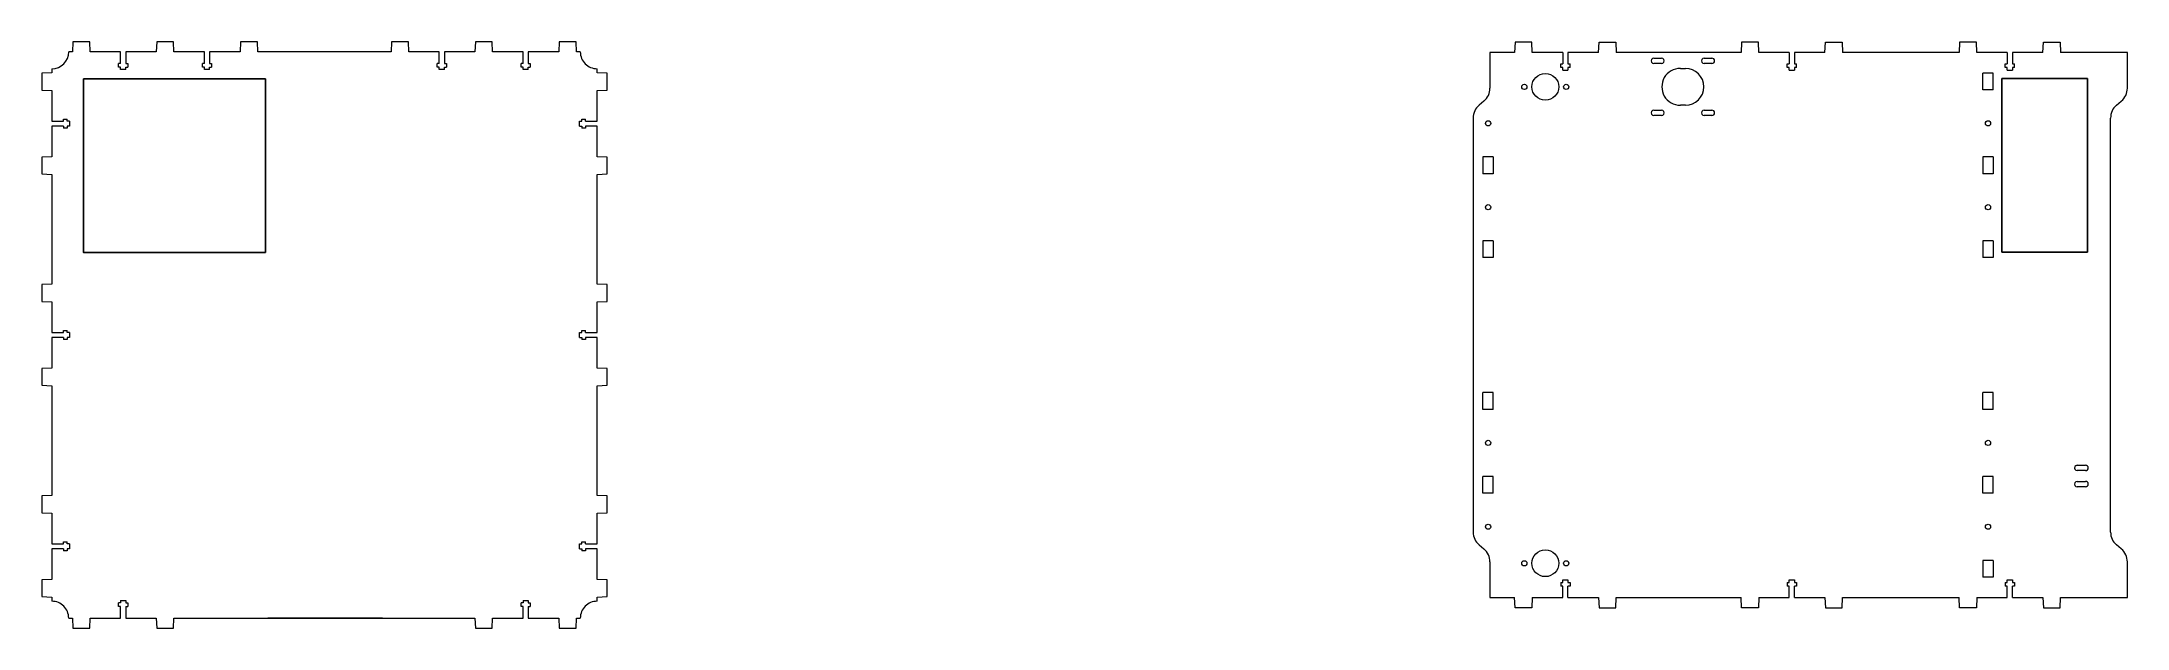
# Model space of a CAD drawing. Header units: millimetres. Extents: x -247 to 996, y -104 to 246.
import ezdxf

# ---------------------------------------------------------------- set-up
doc = ezdxf.new("R2010")
doc.units = ezdxf.units.MM
doc.header["$MEASUREMENT"] = 0
doc.layers.add('Side', color=4, linetype='Continuous')

msp = doc.modelspace()

# ---------------------------------------------------------------- linework, layer by layer
msp.add_line((-112.6, -98), (-44.2, -98))
msp.add_lwpolyline([(-222.5, 223.4), (-222.5, 120), (-114, 120), (-114, 223.4)], close=True)
at = {"lineweight": 15}
for points in [[(-241.3, 229.5), (-235.8, 229.5), (-231.3, 234), (-231.3, 239.5)], [(-229.1, 239.5), (-229.1, 239.5), (-231.3, 239.5), (-231.3, 239.5)], [(-228.8, 245.6), (-228.8, 245.6), (-229.1, 239.5), (-229.1, 239.5)], [(-218.8, 245.6), (-218.8, 245.6), (-228.8, 245.6), (-228.8, 245.6)], [(-218.6, 239.5), (-218.6, 239.5), (-218.8, 245.6), (-218.8, 245.6)], [(-200.4, 239.5), (-200.4, 239.5), (-218.6, 239.5), (-218.6, 239.5)], [(-200.4, 232.7), (-200.4, 232.7), (-200.4, 239.5), (-200.4, 239.5)], [(-179.1, 239.5), (-179.1, 239.5), (-197.3, 239.5), (-197.3, 239.5)], [(-197.3, 239.5), (-197.3, 239.5), (-197.3, 232.7), (-197.3, 232.7)], [(-178.8, 245.6), (-178.8, 245.6), (-179.1, 239.5), (-179.1, 239.5)], [(-168.8, 245.6), (-168.8, 245.6), (-178.8, 245.6), (-178.8, 245.6)], [(-168.6, 239.5), (-168.6, 239.5), (-168.8, 245.6), (-168.8, 245.6)], [(-150.4, 239.5), (-150.4, 239.5), (-168.6, 239.5), (-168.6, 239.5)], [(-150.4, 232.7), (-150.4, 232.7), (-150.4, 239.5), (-150.4, 239.5)], [(-129.1, 239.5), (-129.1, 239.5), (-147.3, 239.5), (-147.3, 239.5)], [(-147.3, 239.5), (-147.3, 239.5), (-147.3, 232.7), (-147.3, 232.7)], [(-128.8, 245.6), (-128.8, 245.6), (-129.1, 239.5), (-129.1, 239.5)], [(-118.8, 245.6), (-118.8, 245.6), (-128.8, 245.6), (-128.8, 245.6)], [(-118.6, 239.5), (-118.6, 239.5), (-118.8, 245.6), (-118.8, 245.6)], [(-39.1, 239.5), (-39.1, 239.5), (-118.6, 239.5), (-118.6, 239.5)], [(-38.8, 245.6), (-38.8, 245.6), (-39.1, 239.5), (-39.1, 239.5)], [(-28.8, 245.6), (-28.8, 245.6), (-38.8, 245.6), (-38.8, 245.6)], [(-28.6, 239.5), (-28.6, 239.5), (-28.8, 245.6), (-28.8, 245.6)], [(-10.4, 239.5), (-10.4, 239.5), (-28.6, 239.5), (-28.6, 239.5)], [(-10.4, 232.7), (-10.4, 232.7), (-10.4, 239.5), (-10.4, 239.5)], [(10.9, 239.5), (10.9, 239.5), (-7.3, 239.5), (-7.3, 239.5)], [(-7.3, 239.5), (-7.3, 239.5), (-7.3, 232.7), (-7.3, 232.7)], [(11.2, 245.6), (11.2, 245.6), (10.9, 239.5), (10.9, 239.5)], [(21.2, 245.6), (21.2, 245.6), (11.2, 245.6), (11.2, 245.6)], [(21.4, 239.5), (21.4, 239.5), (21.2, 245.6), (21.2, 245.6)], [(39.6, 239.5), (39.6, 239.5), (21.4, 239.5), (21.4, 239.5)], [(39.6, 232.7), (39.6, 232.7), (39.6, 239.5), (39.6, 239.5)], [(60.9, 239.5), (60.9, 239.5), (42.7, 239.5), (42.7, 239.5)], [(42.7, 239.5), (42.7, 239.5), (42.7, 232.7), (42.7, 232.7)], [(61.2, 245.6), (61.2, 245.6), (60.9, 239.5), (60.9, 239.5)], [(71.2, 245.6), (71.2, 245.6), (61.2, 245.6), (61.2, 245.6)], [(71.4, 239.5), (71.4, 239.5), (71.2, 245.6), (71.2, 245.6)], [(73.7, 239.5), (73.7, 239.5), (71.4, 239.5), (71.4, 239.5)], [(-241.3, 227), (-241.3, 227), (-247.4, 226.8), (-247.4, 226.8)], [(-247.4, 226.8), (-247.4, 226.8), (-247.4, 216.8), (-247.4, 216.8)], [(-241.3, 229.5), (-241.3, 229.5), (-241.3, 227), (-241.3, 227)], [(-201.6, 230.5), (-201.6, 230.5), (-201.6, 232.7), (-201.6, 232.7)], [(-200.4, 232.7), (-200.4, 232.7), (-201.6, 232.7), (-201.6, 232.7)], [(-200.4, 230.5), (-200.4, 230.5), (-201.6, 230.5), (-201.6, 230.5)], [(-200.4, 229), (-200.4, 229), (-200.4, 230.5), (-200.4, 230.5)], [(-197.3, 229), (-197.3, 229), (-200.4, 229), (-200.4, 229)], [(-197.3, 232.7), (-197.3, 232.7), (-196.1, 232.7), (-196.1, 232.7)], [(-197.3, 230.5), (-197.3, 230.5), (-196.1, 230.5), (-196.1, 230.5)], [(-197.3, 229), (-197.3, 229), (-197.3, 230.5), (-197.3, 230.5)], [(-196.1, 232.7), (-196.1, 232.7), (-196.1, 230.5), (-196.1, 230.5)], [(-151.6, 230.5), (-151.6, 230.5), (-151.6, 232.7), (-151.6, 232.7)], [(-150.4, 232.7), (-150.4, 232.7), (-151.6, 232.7), (-151.6, 232.7)], [(-150.4, 230.5), (-150.4, 230.5), (-151.6, 230.5), (-151.6, 230.5)], [(-150.4, 229), (-150.4, 229), (-150.4, 230.5), (-150.4, 230.5)], [(-147.3, 229), (-147.3, 229), (-150.4, 229), (-150.4, 229)], [(-147.3, 232.7), (-147.3, 232.7), (-146.1, 232.7), (-146.1, 232.7)], [(-147.3, 230.5), (-147.3, 230.5), (-146.1, 230.5), (-146.1, 230.5)], [(-147.3, 229), (-147.3, 229), (-147.3, 230.5), (-147.3, 230.5)], [(-146.1, 232.7), (-146.1, 232.7), (-146.1, 230.5), (-146.1, 230.5)], [(-11.6, 230.5), (-11.6, 230.5), (-11.6, 232.7), (-11.6, 232.7)], [(-10.4, 232.7), (-10.4, 232.7), (-11.6, 232.7), (-11.6, 232.7)], [(-10.4, 230.5), (-10.4, 230.5), (-11.6, 230.5), (-11.6, 230.5)], [(-10.4, 229), (-10.4, 229), (-10.4, 230.5), (-10.4, 230.5)], [(-7.3, 229), (-7.3, 229), (-10.4, 229), (-10.4, 229)], [(-7.3, 232.7), (-7.3, 232.7), (-6.1, 232.7), (-6.1, 232.7)], [(-7.3, 230.5), (-7.3, 230.5), (-6.1, 230.5), (-6.1, 230.5)], [(-7.3, 229), (-7.3, 229), (-7.3, 230.5), (-7.3, 230.5)], [(-6.1, 232.7), (-6.1, 232.7), (-6.1, 230.5), (-6.1, 230.5)], [(38.4, 230.5), (38.4, 230.5), (38.4, 232.7), (38.4, 232.7)], [(39.6, 232.7), (39.6, 232.7), (38.4, 232.7), (38.4, 232.7)], [(39.6, 230.5), (39.6, 230.5), (38.4, 230.5), (38.4, 230.5)], [(39.6, 229), (39.6, 229), (39.6, 230.5), (39.6, 230.5)], [(42.7, 229), (42.7, 229), (39.6, 229), (39.6, 229)], [(42.7, 232.7), (42.7, 232.7), (43.9, 232.7), (43.9, 232.7)], [(42.7, 230.5), (42.7, 230.5), (43.9, 230.5), (43.9, 230.5)], [(42.7, 229), (42.7, 229), (42.7, 230.5), (42.7, 230.5)], [(43.9, 232.7), (43.9, 232.7), (43.9, 230.5), (43.9, 230.5)], [(83.7, 227), (83.7, 227), (83.7, 229.5), (83.7, 229.5)], [(89.8, 226.8), (89.8, 226.8), (83.7, 227), (83.7, 227)], [(89.8, 216.8), (89.8, 216.8), (89.8, 226.8), (89.8, 226.8)], [(-247.4, 216.8), (-247.4, 216.8), (-241.3, 216.5), (-241.3, 216.5)], [(-241.3, 216.5), (-241.3, 216.5), (-241.3, 198.3), (-241.3, 198.3)], [(83.7, 216.5), (83.7, 216.5), (89.8, 216.8), (89.8, 216.8)], [(83.7, 198.3), (83.7, 198.3), (83.7, 216.5), (83.7, 216.5)], [(-234.5, 198.3), (-234.5, 198.3), (-234.5, 199.5), (-234.5, 199.5)], [(-234.5, 199.5), (-234.5, 199.5), (-232.3, 199.5), (-232.3, 199.5)], [(-232.3, 198.3), (-232.3, 198.3), (-232.3, 199.5), (-232.3, 199.5)], [(74.7, 198.3), (74.7, 198.3), (74.7, 199.5), (74.7, 199.5)], [(74.7, 199.5), (74.7, 199.5), (76.9, 199.5), (76.9, 199.5)], [(76.9, 198.3), (76.9, 198.3), (76.9, 199.5), (76.9, 199.5)], [(-241.3, 198.3), (-241.3, 198.3), (-234.5, 198.3), (-234.5, 198.3)], [(-234.5, 195.2), (-234.5, 195.2), (-241.3, 195.2), (-241.3, 195.2)], [(-241.3, 195.2), (-241.3, 195.2), (-241.3, 177), (-241.3, 177)], [(-234.5, 195.2), (-234.5, 195.2), (-234.5, 194), (-234.5, 194)], [(-232.3, 194), (-232.3, 194), (-234.5, 194), (-234.5, 194)], [(-230.8, 198.3), (-230.8, 198.3), (-232.3, 198.3), (-232.3, 198.3)], [(-230.8, 195.2), (-230.8, 195.2), (-232.3, 195.2), (-232.3, 195.2)], [(-232.3, 195.2), (-232.3, 195.2), (-232.3, 194), (-232.3, 194)], [(-230.8, 198.3), (-230.8, 198.3), (-230.8, 195.2), (-230.8, 195.2)], [(73.2, 195.2), (73.2, 195.2), (73.2, 198.3), (73.2, 198.3)], [(73.2, 198.3), (73.2, 198.3), (74.7, 198.3), (74.7, 198.3)], [(73.2, 195.2), (73.2, 195.2), (74.7, 195.2), (74.7, 195.2)], [(74.7, 195.2), (74.7, 195.2), (74.7, 194), (74.7, 194)], [(76.9, 194), (76.9, 194), (74.7, 194), (74.7, 194)], [(76.9, 198.3), (76.9, 198.3), (83.7, 198.3), (83.7, 198.3)], [(83.7, 195.2), (83.7, 195.2), (76.9, 195.2), (76.9, 195.2)], [(76.9, 195.2), (76.9, 195.2), (76.9, 194), (76.9, 194)], [(83.7, 177), (83.7, 177), (83.7, 195.2), (83.7, 195.2)], [(-241.3, 177), (-241.3, 177), (-247.4, 176.8), (-247.4, 176.8)], [(-247.4, 176.8), (-247.4, 176.8), (-247.4, 166.8), (-247.4, 166.8)], [(89.8, 176.8), (89.8, 176.8), (83.7, 177), (83.7, 177)], [(89.8, 166.8), (89.8, 166.8), (89.8, 176.8), (89.8, 176.8)], [(-247.4, 166.8), (-247.4, 166.8), (-241.3, 166.5), (-241.3, 166.5)], [(-241.3, 166.5), (-241.3, 166.5), (-241.3, 101), (-241.3, 101)], [(83.7, 166.5), (83.7, 166.5), (89.8, 166.8), (89.8, 166.8)], [(83.7, 101), (83.7, 101), (83.7, 166.5), (83.7, 166.5)], [(-241.3, 101), (-241.3, 101), (-247.4, 100.8), (-247.4, 100.8)], [(-247.4, 100.8), (-247.4, 100.8), (-247.4, 90.8), (-247.4, 90.8)], [(89.8, 100.8), (89.8, 100.8), (83.7, 101), (83.7, 101)], [(89.8, 90.8), (89.8, 90.8), (89.8, 100.8), (89.8, 100.8)], [(-247.4, 90.8), (-247.4, 90.8), (-241.3, 90.5), (-241.3, 90.5)], [(-241.3, 90.5), (-241.3, 90.5), (-241.3, 72.3), (-241.3, 72.3)], [(83.7, 90.5), (83.7, 90.5), (89.8, 90.8), (89.8, 90.8)], [(83.7, 72.3), (83.7, 72.3), (83.7, 90.5), (83.7, 90.5)], [(-241.3, 72.3), (-241.3, 72.3), (-234.5, 72.3), (-234.5, 72.3)], [(-234.5, 69.2), (-234.5, 69.2), (-241.3, 69.2), (-241.3, 69.2)], [(-241.3, 69.2), (-241.3, 69.2), (-241.3, 51), (-241.3, 51)], [(-234.5, 72.3), (-234.5, 72.3), (-234.5, 73.5), (-234.5, 73.5)], [(-234.5, 73.5), (-234.5, 73.5), (-232.3, 73.5), (-232.3, 73.5)], [(-234.5, 69.2), (-234.5, 69.2), (-234.5, 68), (-234.5, 68)], [(-232.3, 68), (-232.3, 68), (-234.5, 68), (-234.5, 68)], [(-232.3, 72.3), (-232.3, 72.3), (-232.3, 73.5), (-232.3, 73.5)], [(-230.8, 72.3), (-230.8, 72.3), (-232.3, 72.3), (-232.3, 72.3)], [(-230.8, 69.2), (-230.8, 69.2), (-232.3, 69.2), (-232.3, 69.2)], [(-232.3, 69.2), (-232.3, 69.2), (-232.3, 68), (-232.3, 68)], [(-230.8, 72.3), (-230.8, 72.3), (-230.8, 69.2), (-230.8, 69.2)], [(73.2, 69.2), (73.2, 69.2), (73.2, 72.3), (73.2, 72.3)], [(73.2, 72.3), (73.2, 72.3), (74.7, 72.3), (74.7, 72.3)], [(73.2, 69.2), (73.2, 69.2), (74.7, 69.2), (74.7, 69.2)], [(74.7, 72.3), (74.7, 72.3), (74.7, 73.5), (74.7, 73.5)], [(74.7, 73.5), (74.7, 73.5), (76.9, 73.5), (76.9, 73.5)], [(74.7, 69.2), (74.7, 69.2), (74.7, 68), (74.7, 68)], [(76.9, 68), (76.9, 68), (74.7, 68), (74.7, 68)], [(76.9, 72.3), (76.9, 72.3), (76.9, 73.5), (76.9, 73.5)], [(76.9, 72.3), (76.9, 72.3), (83.7, 72.3), (83.7, 72.3)], [(83.7, 69.2), (83.7, 69.2), (76.9, 69.2), (76.9, 69.2)], [(76.9, 69.2), (76.9, 69.2), (76.9, 68), (76.9, 68)], [(83.7, 51), (83.7, 51), (83.7, 69.2), (83.7, 69.2)], [(-241.3, 51), (-241.3, 51), (-247.4, 50.8), (-247.4, 50.8)], [(-247.4, 50.8), (-247.4, 50.8), (-247.4, 40.8), (-247.4, 40.8)], [(89.8, 50.8), (89.8, 50.8), (83.7, 51), (83.7, 51)], [(89.8, 40.8), (89.8, 40.8), (89.8, 50.8), (89.8, 50.8)], [(-247.4, 40.8), (-247.4, 40.8), (-241.3, 40.5), (-241.3, 40.5)], [(-241.3, 40.5), (-241.3, 40.5), (-241.3, -25), (-241.3, -25)], [(83.7, 40.5), (83.7, 40.5), (89.8, 40.8), (89.8, 40.8)], [(83.7, -25), (83.7, -25), (83.7, 40.5), (83.7, 40.5)], [(-241.3, -25), (-241.3, -25), (-247.4, -25.2), (-247.4, -25.2)], [(-247.4, -25.2), (-247.4, -25.2), (-247.4, -35.2), (-247.4, -35.2)], [(-247.4, -35.2), (-247.4, -35.2), (-241.3, -35.5), (-241.3, -35.5)], [(-241.3, -35.5), (-241.3, -35.5), (-241.3, -53.7), (-241.3, -53.7)], [(89.8, -25.2), (89.8, -25.2), (83.7, -25), (83.7, -25)], [(83.7, -35.5), (83.7, -35.5), (89.8, -35.2), (89.8, -35.2)], [(83.7, -53.7), (83.7, -53.7), (83.7, -35.5), (83.7, -35.5)], [(89.8, -35.2), (89.8, -35.2), (89.8, -25.2), (89.8, -25.2)], [(-241.3, -53.7), (-241.3, -53.7), (-234.5, -53.7), (-234.5, -53.7)], [(-234.5, -56.8), (-234.5, -56.8), (-241.3, -56.8), (-241.3, -56.8)], [(-241.3, -56.8), (-241.3, -56.8), (-241.3, -75), (-241.3, -75)], [(-234.5, -53.7), (-234.5, -53.7), (-234.5, -52.5), (-234.5, -52.5)], [(-234.5, -52.5), (-234.5, -52.5), (-232.3, -52.5), (-232.3, -52.5)], [(-234.5, -56.8), (-234.5, -56.8), (-234.5, -58), (-234.5, -58)], [(-232.3, -58), (-232.3, -58), (-234.5, -58), (-234.5, -58)], [(-232.3, -53.7), (-232.3, -53.7), (-232.3, -52.5), (-232.3, -52.5)], [(-230.8, -53.7), (-230.8, -53.7), (-232.3, -53.7), (-232.3, -53.7)], [(-230.8, -56.8), (-230.8, -56.8), (-232.3, -56.8), (-232.3, -56.8)], [(-232.3, -56.8), (-232.3, -56.8), (-232.3, -58), (-232.3, -58)], [(-230.8, -53.7), (-230.8, -53.7), (-230.8, -56.8), (-230.8, -56.8)], [(73.2, -56.8), (73.2, -56.8), (73.2, -53.7), (73.2, -53.7)], [(73.2, -53.7), (73.2, -53.7), (74.7, -53.7), (74.7, -53.7)], [(73.2, -56.8), (73.2, -56.8), (74.7, -56.8), (74.7, -56.8)], [(74.7, -53.7), (74.7, -53.7), (74.7, -52.5), (74.7, -52.5)], [(74.7, -52.5), (74.7, -52.5), (76.9, -52.5), (76.9, -52.5)], [(74.7, -56.8), (74.7, -56.8), (74.7, -58), (74.7, -58)], [(76.9, -58), (76.9, -58), (74.7, -58), (74.7, -58)], [(76.9, -53.7), (76.9, -53.7), (76.9, -52.5), (76.9, -52.5)], [(76.9, -53.7), (76.9, -53.7), (83.7, -53.7), (83.7, -53.7)], [(83.7, -56.8), (83.7, -56.8), (76.9, -56.8), (76.9, -56.8)], [(76.9, -56.8), (76.9, -56.8), (76.9, -58), (76.9, -58)], [(83.7, -75), (83.7, -75), (83.7, -56.8), (83.7, -56.8)], [(-241.3, -75), (-241.3, -75), (-247.4, -75.2), (-247.4, -75.2)], [(-247.4, -75.2), (-247.4, -75.2), (-247.4, -85.2), (-247.4, -85.2)], [(-247.4, -85.2), (-247.4, -85.2), (-241.3, -85.5), (-241.3, -85.5)], [(-241.3, -85.5), (-241.3, -85.5), (-241.3, -88), (-241.3, -88)], [(89.8, -75.2), (89.8, -75.2), (83.7, -75), (83.7, -75)], [(83.7, -85.5), (83.7, -85.5), (89.8, -85.2), (89.8, -85.2)], [(83.7, -88), (83.7, -88), (83.7, -85.5), (83.7, -85.5)], [(89.8, -85.2), (89.8, -85.2), (89.8, -75.2), (89.8, -75.2)], [(-231.3, -98), (-231.3, -98), (-229.1, -98), (-229.1, -98)], [(-229.1, -98), (-229.1, -98), (-228.8, -104.1), (-228.8, -104.1)], [(-218.8, -104.1), (-218.8, -104.1), (-218.6, -98), (-218.6, -98)], [(-218.6, -98), (-218.6, -98), (-200.4, -98), (-200.4, -98)], [(-201.6, -91.2), (-201.6, -91.2), (-201.6, -89), (-201.6, -89)], [(-200.4, -89), (-200.4, -89), (-201.6, -89), (-201.6, -89)], [(-200.4, -91.2), (-200.4, -91.2), (-201.6, -91.2), (-201.6, -91.2)], [(-200.4, -87.5), (-200.4, -87.5), (-200.4, -89), (-200.4, -89)], [(-200.4, -87.5), (-200.4, -87.5), (-197.3, -87.5), (-197.3, -87.5)], [(-200.4, -98), (-200.4, -98), (-200.4, -91.2), (-200.4, -91.2)], [(-197.3, -87.5), (-197.3, -87.5), (-197.3, -89), (-197.3, -89)], [(-197.3, -89), (-197.3, -89), (-196.1, -89), (-196.1, -89)], [(-197.3, -91.2), (-197.3, -91.2), (-196.1, -91.2), (-196.1, -91.2)], [(-197.3, -91.2), (-197.3, -91.2), (-197.3, -98), (-197.3, -98)], [(-197.3, -98), (-197.3, -98), (-179.1, -98), (-179.1, -98)], [(-196.1, -89), (-196.1, -89), (-196.1, -91.2), (-196.1, -91.2)], [(-179.1, -98), (-179.1, -98), (-178.8, -104.1), (-178.8, -104.1)], [(-168.8, -104.1), (-168.8, -104.1), (-168.6, -98), (-168.6, -98)], [(-168.6, -98), (-168.6, -98), (-112.6, -98), (-112.6, -98)], [(-45.1, -98), (-45.1, -98), (10.9, -98), (10.9, -98)], [(10.9, -98), (10.9, -98), (11.2, -104.1), (11.2, -104.1)], [(21.2, -104.1), (21.2, -104.1), (21.4, -98), (21.4, -98)], [(21.4, -98), (21.4, -98), (39.6, -98), (39.6, -98)], [(38.4, -91.2), (38.4, -91.2), (38.4, -89), (38.4, -89)], [(39.6, -89), (39.6, -89), (38.4, -89), (38.4, -89)], [(39.6, -91.2), (39.6, -91.2), (38.4, -91.2), (38.4, -91.2)], [(39.6, -87.5), (39.6, -87.5), (39.6, -89), (39.6, -89)], [(39.6, -87.5), (39.6, -87.5), (42.7, -87.5), (42.7, -87.5)], [(39.6, -98), (39.6, -98), (39.6, -91.2), (39.6, -91.2)], [(42.7, -87.5), (42.7, -87.5), (42.7, -89), (42.7, -89)], [(42.7, -89), (42.7, -89), (43.9, -89), (43.9, -89)], [(42.7, -91.2), (42.7, -91.2), (43.9, -91.2), (43.9, -91.2)], [(42.7, -91.2), (42.7, -91.2), (42.7, -98), (42.7, -98)], [(42.7, -98), (42.7, -98), (60.9, -98), (60.9, -98)], [(43.9, -89), (43.9, -89), (43.9, -91.2), (43.9, -91.2)], [(60.9, -98), (60.9, -98), (61.2, -104.1), (61.2, -104.1)], [(71.2, -104.1), (71.2, -104.1), (71.4, -98), (71.4, -98)], [(71.4, -98), (71.4, -98), (73.7, -98), (73.7, -98)], [(-228.8, -104.1), (-228.8, -104.1), (-218.8, -104.1), (-218.8, -104.1)], [(-178.8, -104.1), (-178.8, -104.1), (-168.8, -104.1), (-168.8, -104.1)], [(11.2, -104.1), (11.2, -104.1), (21.2, -104.1), (21.2, -104.1)], [(61.2, -104.1), (61.2, -104.1), (71.2, -104.1), (71.2, -104.1)]]:
    msp.add_open_spline(points, degree=3, dxfattribs=at)
for points in [[(73.7, 239.5), (73.7, 236.9), (74.8, 234.3), (76.6, 232.4), (76.6, 232.4), (78.5, 230.6), (81, 229.5), (83.7, 229.5)], [(-231.3, -98), (-231.3, -95.3), (-232.4, -92.8), (-234.2, -90.9), (-234.2, -90.9), (-236.1, -89), (-238.6, -88), (-241.3, -88)], [(83.7, -88), (81, -88), (78.5, -89), (76.6, -90.9), (76.6, -90.9), (74.8, -92.8), (73.7, -95.3), (73.7, -98)]]:
    msp.add_open_spline(points, degree=3, knots=[0, 0, 0, 0, 0.333333, 0.333333, 0.333333, 0.333333, 1, 1, 1, 1], dxfattribs=at)
at = {"layer": 'Side'}
for p, q in [((972.4, 223.6), (921.2, 223.6)), ((921.2, 223.6), (921.2, 120.2)), ((972.4, 223.6), (972.4, 120.2)), ((921.2, 120.2), (972.4, 120.2))]:
    msp.add_line(p, q, dxfattribs=at)
at = {"layer": 'Side', "lineweight": 15}
for points in [[(630.8, 239.2), (630.8, 239.2), (616.1, 239.2), (616.1, 239.2)], [(616.1, 239.2), (616.1, 239.2), (616.1, 217.9), (616.1, 217.9)], [(631.1, 245.3), (631.1, 245.3), (630.8, 239.2), (630.8, 239.2)], [(641.1, 245.3), (641.1, 245.3), (631.1, 245.3), (631.1, 245.3)], [(641.3, 239.2), (641.3, 239.2), (641.1, 245.3), (641.1, 245.3)], [(659.5, 239.2), (659.5, 239.2), (641.3, 239.2), (641.3, 239.2)], [(659.5, 239.2), (659.5, 239.2), (659.5, 232.4), (659.5, 232.4)], [(680.8, 239.2), (680.8, 239.2), (662.6, 239.2), (662.6, 239.2)], [(662.6, 239.2), (662.6, 239.2), (662.6, 232.4), (662.6, 232.4)], [(680.8, 239.2), (680.8, 239.2), (681.1, 245.3), (681.1, 245.3)], [(681.1, 245.3), (681.1, 245.3), (691.1, 245.3), (691.1, 245.3)], [(691.1, 245.3), (691.1, 245.3), (691.3, 239.2), (691.3, 239.2)], [(765.8, 239.2), (765.8, 239.2), (691.3, 239.2), (691.3, 239.2)], [(766.1, 245.3), (766.1, 245.3), (765.8, 239.2), (765.8, 239.2)], [(776.1, 245.3), (776.1, 245.3), (766.1, 245.3), (766.1, 245.3)], [(776.3, 239.2), (776.3, 239.2), (776.1, 245.3), (776.1, 245.3)], [(794.5, 239.2), (794.5, 239.2), (776.3, 239.2), (776.3, 239.2)], [(794.5, 239.2), (794.5, 239.2), (794.5, 232.4), (794.5, 232.4)], [(815.8, 239.2), (815.8, 239.2), (797.6, 239.2), (797.6, 239.2)], [(797.6, 239.2), (797.6, 239.2), (797.6, 232.4), (797.6, 232.4)], [(815.8, 239.2), (815.8, 239.2), (816.1, 245.3), (816.1, 245.3)], [(816.1, 245.3), (816.1, 245.3), (826.1, 245.3), (826.1, 245.3)], [(826.1, 245.3), (826.1, 245.3), (826.3, 239.2), (826.3, 239.2)], [(895.8, 239.2), (895.8, 239.2), (826.3, 239.2), (826.3, 239.2)], [(896.1, 245.3), (896.1, 245.3), (895.8, 239.2), (895.8, 239.2)], [(906.1, 245.3), (906.1, 245.3), (896.1, 245.3), (896.1, 245.3)], [(906.3, 239.2), (906.3, 239.2), (906.1, 245.3), (906.1, 245.3)], [(924.5, 239.2), (924.5, 239.2), (906.3, 239.2), (906.3, 239.2)], [(924.5, 239.2), (924.5, 239.2), (924.5, 232.4), (924.5, 232.4)], [(945.8, 239.2), (945.8, 239.2), (927.6, 239.2), (927.6, 239.2)], [(927.6, 239.2), (927.6, 239.2), (927.6, 232.4), (927.6, 232.4)], [(945.8, 239.2), (945.8, 239.2), (946.1, 245.3), (946.1, 245.3)], [(946.1, 245.3), (946.1, 245.3), (956.1, 245.3), (956.1, 245.3)], [(956.1, 245.3), (956.1, 245.3), (956.3, 239.2), (956.3, 239.2)], [(996.1, 239.2), (996.1, 239.2), (956.3, 239.2), (956.3, 239.2)], [(996.1, 217.9), (996.1, 217.9), (996.1, 239.2), (996.1, 239.2)], [(658.3, 230.2), (658.3, 230.2), (658.3, 232.4), (658.3, 232.4)], [(658.3, 232.4), (658.3, 232.4), (659.5, 232.4), (659.5, 232.4)], [(659.5, 230.2), (659.5, 230.2), (658.3, 230.2), (658.3, 230.2)], [(659.5, 228.7), (659.5, 228.7), (659.5, 230.2), (659.5, 230.2)], [(659.5, 228.7), (659.5, 228.7), (662.6, 228.7), (662.6, 228.7)], [(662.6, 232.4), (662.6, 232.4), (663.8, 232.4), (663.8, 232.4)], [(663.8, 230.2), (663.8, 230.2), (662.6, 230.2), (662.6, 230.2)], [(662.6, 230.2), (662.6, 230.2), (662.6, 228.7), (662.6, 228.7)], [(663.8, 230.2), (663.8, 230.2), (663.8, 232.4), (663.8, 232.4)], [(713.8, 235.8), (713.8, 235.8), (718.4, 235.8), (718.4, 235.8)], [(718.4, 232.6), (718.4, 232.6), (713.8, 232.6), (713.8, 232.6)], [(729.6, 229.7), (729.6, 229.7), (732.6, 229.7), (732.6, 229.7)], [(743.8, 235.8), (743.8, 235.8), (748.4, 235.8), (748.4, 235.8)], [(748.4, 232.6), (748.4, 232.6), (743.8, 232.6), (743.8, 232.6)], [(793.3, 230.2), (793.3, 230.2), (793.3, 232.4), (793.3, 232.4)], [(793.3, 232.4), (793.3, 232.4), (794.5, 232.4), (794.5, 232.4)], [(794.5, 230.2), (794.5, 230.2), (793.3, 230.2), (793.3, 230.2)], [(794.5, 228.7), (794.5, 228.7), (794.5, 230.2), (794.5, 230.2)], [(794.5, 228.7), (794.5, 228.7), (797.6, 228.7), (797.6, 228.7)], [(797.6, 232.4), (797.6, 232.4), (798.8, 232.4), (798.8, 232.4)], [(798.8, 230.2), (798.8, 230.2), (797.6, 230.2), (797.6, 230.2)], [(797.6, 230.2), (797.6, 230.2), (797.6, 228.7), (797.6, 228.7)], [(798.8, 230.2), (798.8, 230.2), (798.8, 232.4), (798.8, 232.4)], [(916.1, 226.9), (916.1, 226.9), (910, 226.9), (910, 226.9)], [(910, 216.9), (910, 216.9), (910, 226.9), (910, 226.9)], [(916.1, 216.9), (916.1, 216.9), (916.1, 226.9), (916.1, 226.9)], [(923.3, 230.2), (923.3, 230.2), (923.3, 232.4), (923.3, 232.4)], [(923.3, 232.4), (923.3, 232.4), (924.5, 232.4), (924.5, 232.4)], [(924.5, 230.2), (924.5, 230.2), (923.3, 230.2), (923.3, 230.2)], [(924.5, 228.7), (924.5, 228.7), (924.5, 230.2), (924.5, 230.2)], [(924.5, 228.7), (924.5, 228.7), (927.6, 228.7), (927.6, 228.7)], [(927.6, 232.4), (927.6, 232.4), (928.8, 232.4), (928.8, 232.4)], [(928.8, 230.2), (928.8, 230.2), (927.6, 230.2), (927.6, 230.2)], [(927.6, 230.2), (927.6, 230.2), (927.6, 228.7), (927.6, 228.7)], [(928.8, 230.2), (928.8, 230.2), (928.8, 232.4), (928.8, 232.4)], [(612.5, 210.2), (614.8, 212.1), (616.1, 214.9), (616.1, 217.9)], [(916.1, 216.9), (916.1, 216.9), (910, 216.9), (910, 216.9)], [(992.5, 210.2), (994.8, 212.1), (996.1, 214.9), (996.1, 217.9)], [(609.6, 207.8), (607.4, 205.9), (606.1, 203.1), (606.1, 200.1)], [(606.1, 200.1), (606.1, 200.1), (606.1, -46.8), (606.1, -46.8)], [(612.5, 210.2), (612.5, 210.2), (609.6, 207.8), (609.6, 207.8)], [(713.8, 204.8), (713.8, 204.8), (718.4, 204.8), (718.4, 204.8)], [(718.4, 201.6), (718.4, 201.6), (713.8, 201.6), (713.8, 201.6)], [(732.6, 207.7), (732.6, 207.7), (729.6, 207.7), (729.6, 207.7)], [(743.8, 204.8), (743.8, 204.8), (748.4, 204.8), (748.4, 204.8)], [(748.4, 201.6), (748.4, 201.6), (743.8, 201.6), (743.8, 201.6)], [(989.6, 207.8), (987.4, 205.9), (986.1, 203.1), (986.1, 200.1)], [(986.1, -46.8), (986.1, -46.8), (986.1, 200.1), (986.1, 200.1)], [(989.6, 207.8), (989.6, 207.8), (992.5, 210.2), (992.5, 210.2)], [(611.9, 176.9), (611.9, 176.9), (611.9, 166.9), (611.9, 166.9)], [(618, 176.9), (618, 176.9), (611.9, 176.9), (611.9, 176.9)], [(618, 176.9), (618, 176.9), (618, 166.9), (618, 166.9)], [(910, 176.9), (910, 176.9), (910, 166.9), (910, 166.9)], [(916.1, 176.9), (916.1, 176.9), (910, 176.9), (910, 176.9)], [(916.1, 176.9), (916.1, 176.9), (916.1, 166.9), (916.1, 166.9)], [(618, 166.9), (618, 166.9), (611.9, 166.9), (611.9, 166.9)], [(916.1, 166.9), (916.1, 166.9), (910, 166.9), (910, 166.9)], [(611.9, 126.9), (611.9, 126.9), (611.9, 116.9), (611.9, 116.9)], [(618, 126.9), (618, 126.9), (611.9, 126.9), (611.9, 126.9)], [(618, 126.9), (618, 126.9), (618, 116.9), (618, 116.9)], [(910, 126.9), (910, 126.9), (910, 116.9), (910, 116.9)], [(916.1, 126.9), (916.1, 126.9), (910, 126.9), (910, 126.9)], [(916.1, 126.9), (916.1, 126.9), (916.1, 116.9), (916.1, 116.9)], [(618, 116.9), (618, 116.9), (611.9, 116.9), (611.9, 116.9)], [(916.1, 116.9), (916.1, 116.9), (910, 116.9), (910, 116.9)], [(618, 36.4), (618, 36.4), (611.9, 36.4), (611.9, 36.4)], [(611.9, 26.4), (611.9, 26.4), (611.9, 36.4), (611.9, 36.4)], [(618, 26.4), (618, 26.4), (611.9, 26.4), (611.9, 26.4)], [(618, 26.4), (618, 26.4), (618, 36.4), (618, 36.4)], [(916.1, 36.4), (916.1, 36.4), (910, 36.4), (910, 36.4)], [(910, 26.4), (910, 26.4), (910, 36.4), (910, 36.4)], [(916.1, 26.4), (916.1, 26.4), (910, 26.4), (910, 26.4)], [(916.1, 26.4), (916.1, 26.4), (916.1, 36.4), (916.1, 36.4)], [(966.2, -6.9), (966.2, -6.9), (971.2, -6.9), (971.2, -6.9)], [(971.2, -10.1), (971.2, -10.1), (966.2, -10.1), (966.2, -10.1)], [(618, -13.6), (618, -13.6), (611.9, -13.6), (611.9, -13.6)], [(611.9, -23.6), (611.9, -23.6), (611.9, -13.6), (611.9, -13.6)], [(618, -23.6), (618, -23.6), (611.9, -23.6), (611.9, -23.6)], [(618, -23.6), (618, -23.6), (618, -13.6), (618, -13.6)], [(916.1, -13.6), (916.1, -13.6), (910, -13.6), (910, -13.6)], [(910, -23.6), (910, -23.6), (910, -13.6), (910, -13.6)], [(916.1, -23.6), (916.1, -23.6), (910, -23.6), (910, -23.6)], [(916.1, -23.6), (916.1, -23.6), (916.1, -13.6), (916.1, -13.6)], [(966.2, -16.5), (966.2, -16.5), (971.2, -16.5), (971.2, -16.5)], [(971.2, -19.7), (971.2, -19.7), (966.2, -19.7), (966.2, -19.7)], [(606.1, -46.8), (606.1, -49.7), (607.4, -52.5), (609.6, -54.4)], [(986.1, -46.8), (986.1, -49.7), (987.4, -52.5), (989.6, -54.4)], [(609.6, -54.4), (609.6, -54.4), (612.5, -56.8), (612.5, -56.8)], [(616.1, -64.5), (616.1, -61.5), (614.8, -58.7), (612.5, -56.8)], [(992.5, -56.8), (992.5, -56.8), (989.6, -54.4), (989.6, -54.4)], [(996.1, -64.5), (996.1, -61.5), (994.8, -58.7), (992.5, -56.8)], [(616.1, -64.5), (616.1, -64.5), (616.1, -85.8), (616.1, -85.8)], [(910, -63.6), (910, -63.6), (910, -73.6), (910, -73.6)], [(916.1, -63.6), (916.1, -63.6), (910, -63.6), (910, -63.6)], [(916.1, -73.6), (916.1, -73.6), (910, -73.6), (910, -73.6)], [(916.1, -63.6), (916.1, -63.6), (916.1, -73.6), (916.1, -73.6)], [(996.1, -85.8), (996.1, -85.8), (996.1, -64.5), (996.1, -64.5)], [(616.1, -85.8), (616.1, -85.8), (630.8, -85.8), (630.8, -85.8)], [(631.1, -91.9), (631.1, -91.9), (630.8, -85.8), (630.8, -85.8)], [(641.3, -85.8), (641.3, -85.8), (641.1, -91.9), (641.1, -91.9)], [(641.3, -85.8), (641.3, -85.8), (659.5, -85.8), (659.5, -85.8)], [(658.3, -76.8), (658.3, -76.8), (658.3, -79), (658.3, -79)], [(658.3, -76.8), (658.3, -76.8), (659.5, -76.8), (659.5, -76.8)], [(659.5, -79), (659.5, -79), (658.3, -79), (658.3, -79)], [(659.5, -76.8), (659.5, -76.8), (659.5, -75.3), (659.5, -75.3)], [(659.5, -75.3), (659.5, -75.3), (662.6, -75.3), (662.6, -75.3)], [(659.5, -85.8), (659.5, -85.8), (659.5, -79), (659.5, -79)], [(662.6, -75.3), (662.6, -75.3), (662.6, -76.8), (662.6, -76.8)], [(662.6, -76.8), (662.6, -76.8), (663.8, -76.8), (663.8, -76.8)], [(663.8, -79), (663.8, -79), (662.6, -79), (662.6, -79)], [(662.6, -85.8), (662.6, -85.8), (662.6, -79), (662.6, -79)], [(662.6, -85.8), (662.6, -85.8), (680.8, -85.8), (680.8, -85.8)], [(663.8, -76.8), (663.8, -76.8), (663.8, -79), (663.8, -79)], [(680.8, -85.8), (680.8, -85.8), (681.1, -91.9), (681.1, -91.9)], [(691.1, -91.9), (691.1, -91.9), (691.3, -85.8), (691.3, -85.8)], [(691.3, -85.8), (691.3, -85.8), (765.8, -85.8), (765.8, -85.8)], [(766.1, -91.9), (766.1, -91.9), (765.8, -85.8), (765.8, -85.8)], [(776.3, -85.8), (776.3, -85.8), (776.1, -91.9), (776.1, -91.9)], [(776.3, -85.8), (776.3, -85.8), (794.5, -85.8), (794.5, -85.8)], [(793.3, -76.8), (793.3, -76.8), (793.3, -79), (793.3, -79)], [(793.3, -76.8), (793.3, -76.8), (794.5, -76.8), (794.5, -76.8)], [(794.5, -79), (794.5, -79), (793.3, -79), (793.3, -79)], [(794.5, -76.8), (794.5, -76.8), (794.5, -75.3), (794.5, -75.3)], [(794.5, -75.3), (794.5, -75.3), (797.6, -75.3), (797.6, -75.3)], [(794.5, -85.8), (794.5, -85.8), (794.5, -79), (794.5, -79)], [(797.6, -75.3), (797.6, -75.3), (797.6, -76.8), (797.6, -76.8)], [(797.6, -76.8), (797.6, -76.8), (798.8, -76.8), (798.8, -76.8)], [(798.8, -79), (798.8, -79), (797.6, -79), (797.6, -79)], [(797.6, -85.8), (797.6, -85.8), (797.6, -79), (797.6, -79)], [(797.6, -85.8), (797.6, -85.8), (815.8, -85.8), (815.8, -85.8)], [(798.8, -76.8), (798.8, -76.8), (798.8, -79), (798.8, -79)], [(815.8, -85.8), (815.8, -85.8), (816.1, -91.9), (816.1, -91.9)], [(826.1, -91.9), (826.1, -91.9), (826.3, -85.8), (826.3, -85.8)], [(826.3, -85.8), (826.3, -85.8), (895.8, -85.8), (895.8, -85.8)], [(896.1, -91.9), (896.1, -91.9), (895.8, -85.8), (895.8, -85.8)], [(906.3, -85.8), (906.3, -85.8), (906.1, -91.9), (906.1, -91.9)], [(906.3, -85.8), (906.3, -85.8), (924.5, -85.8), (924.5, -85.8)], [(923.3, -76.8), (923.3, -76.8), (923.3, -79), (923.3, -79)], [(923.3, -76.8), (923.3, -76.8), (924.5, -76.8), (924.5, -76.8)], [(924.5, -79), (924.5, -79), (923.3, -79), (923.3, -79)], [(924.5, -76.8), (924.5, -76.8), (924.5, -75.3), (924.5, -75.3)], [(924.5, -75.3), (924.5, -75.3), (927.6, -75.3), (927.6, -75.3)], [(924.5, -85.8), (924.5, -85.8), (924.5, -79), (924.5, -79)], [(927.6, -75.3), (927.6, -75.3), (927.6, -76.8), (927.6, -76.8)], [(927.6, -76.8), (927.6, -76.8), (928.8, -76.8), (928.8, -76.8)], [(928.8, -79), (928.8, -79), (927.6, -79), (927.6, -79)], [(927.6, -85.8), (927.6, -85.8), (927.6, -79), (927.6, -79)], [(927.6, -85.8), (927.6, -85.8), (945.8, -85.8), (945.8, -85.8)], [(928.8, -76.8), (928.8, -76.8), (928.8, -79), (928.8, -79)], [(945.8, -85.8), (945.8, -85.8), (946.1, -91.9), (946.1, -91.9)], [(956.1, -91.9), (956.1, -91.9), (956.3, -85.8), (956.3, -85.8)], [(956.3, -85.8), (956.3, -85.8), (996.1, -85.8), (996.1, -85.8)], [(641.1, -91.9), (641.1, -91.9), (631.1, -91.9), (631.1, -91.9)], [(681.1, -91.9), (681.1, -91.9), (691.1, -91.9), (691.1, -91.9)], [(776.1, -91.9), (776.1, -91.9), (766.1, -91.9), (766.1, -91.9)], [(816.1, -91.9), (816.1, -91.9), (826.1, -91.9), (826.1, -91.9)], [(906.1, -91.9), (906.1, -91.9), (896.1, -91.9), (896.1, -91.9)], [(946.1, -91.9), (946.1, -91.9), (956.1, -91.9), (956.1, -91.9)]]:
    msp.add_open_spline(points, degree=3, dxfattribs=at)
for points, knots in [([(649.1, 226.7), (644.6, 226.7), (641.1, 223.1), (641.1, 218.7), (641.1, 218.7), (641.1, 214.3), (644.6, 210.7), (649.1, 210.7), (649.1, 210.7), (653.5, 210.7), (657.1, 214.3), (657.1, 218.7), (657.1, 218.7), (657.1, 223.1), (653.5, 226.7), (649.1, 226.7)], [0, 0, 0, 0, 0.2, 0.2, 0.2, 0.2, 0.4, 0.4, 0.4, 0.4, 0.6, 0.6, 0.6, 0.6, 1, 1, 1, 1]), ([(713.8, 235.8), (713.2, 235.8), (712.7, 235.5), (712.4, 235), (712.4, 235), (712.1, 234.5), (712.1, 233.9), (712.4, 233.4), (712.4, 233.4), (712.7, 232.9), (713.2, 232.6), (713.8, 232.6)], [0, 0, 0, 0, 0.25, 0.25, 0.25, 0.25, 0.5, 0.5, 0.5, 0.5, 1, 1, 1, 1]), ([(729.6, 229.7), (725.6, 229.7), (722, 227.6), (720, 224.2), (720, 224.2), (718.1, 220.8), (718.1, 216.6), (720, 213.2), (720, 213.2), (722, 209.8), (725.6, 207.7), (729.6, 207.7)], [0, 0, 0, 0, 0.25, 0.25, 0.25, 0.25, 0.5, 0.5, 0.5, 0.5, 1, 1, 1, 1]), ([(718.4, 232.6), (718.9, 232.6), (719.5, 232.9), (719.8, 233.4), (719.8, 233.4), (720, 233.9), (720, 234.5), (719.8, 235), (719.8, 235), (719.5, 235.5), (718.9, 235.8), (718.4, 235.8)], [0, 0, 0, 0, 0.25, 0.25, 0.25, 0.25, 0.5, 0.5, 0.5, 0.5, 1, 1, 1, 1]), ([(732.6, 207.7), (738.6, 207.7), (743.6, 212.6), (743.6, 218.7), (743.6, 218.7), (743.6, 224.8), (738.6, 229.7), (732.6, 229.7)], [0, 0, 0, 0, 0.333333, 0.333333, 0.333333, 0.333333, 1, 1, 1, 1]), ([(743.8, 235.8), (743.2, 235.8), (742.7, 235.5), (742.4, 235), (742.4, 235), (742.1, 234.5), (742.1, 233.9), (742.4, 233.4), (742.4, 233.4), (742.7, 232.9), (743.2, 232.6), (743.8, 232.6)], [0, 0, 0, 0, 0.25, 0.25, 0.25, 0.25, 0.5, 0.5, 0.5, 0.5, 1, 1, 1, 1]), ([(748.4, 232.6), (749.3, 232.6), (750, 233.3), (750, 234.2), (750, 234.2), (750, 235.1), (749.3, 235.8), (748.4, 235.8)], [0, 0, 0, 0, 0.333333, 0.333333, 0.333333, 0.333333, 1, 1, 1, 1]), ([(636.6, 220.2), (635.7, 220.2), (635, 219.5), (635, 218.7), (635, 218.7), (635, 217.8), (635.7, 217.1), (636.6, 217.1), (636.6, 217.1), (637.4, 217.1), (638.1, 217.8), (638.1, 218.7), (638.1, 218.7), (638.1, 219.5), (637.4, 220.2), (636.6, 220.2)], [0, 0, 0, 0, 0.2, 0.2, 0.2, 0.2, 0.4, 0.4, 0.4, 0.4, 0.6, 0.6, 0.6, 0.6, 1, 1, 1, 1]), ([(661.6, 220.2), (660.7, 220.2), (660, 219.5), (660, 218.7), (660, 218.7), (660, 217.8), (660.7, 217.1), (661.6, 217.1), (661.6, 217.1), (662.4, 217.1), (663.1, 217.8), (663.1, 218.7), (663.1, 218.7), (663.1, 219.5), (662.4, 220.2), (661.6, 220.2)], [0, 0, 0, 0, 0.2, 0.2, 0.2, 0.2, 0.4, 0.4, 0.4, 0.4, 0.6, 0.6, 0.6, 0.6, 1, 1, 1, 1]), ([(713.8, 204.8), (713.2, 204.8), (712.7, 204.5), (712.4, 204), (712.4, 204), (712.1, 203.5), (712.1, 202.9), (712.4, 202.4), (712.4, 202.4), (712.7, 201.9), (713.2, 201.6), (713.8, 201.6)], [0, 0, 0, 0, 0.25, 0.25, 0.25, 0.25, 0.5, 0.5, 0.5, 0.5, 1, 1, 1, 1]), ([(718.4, 201.6), (718.9, 201.6), (719.5, 201.9), (719.8, 202.4), (719.8, 202.4), (720, 202.9), (720, 203.5), (719.8, 204), (719.8, 204), (719.5, 204.5), (718.9, 204.8), (718.4, 204.8)], [0, 0, 0, 0, 0.25, 0.25, 0.25, 0.25, 0.5, 0.5, 0.5, 0.5, 1, 1, 1, 1]), ([(743.8, 204.8), (743.2, 204.8), (742.7, 204.5), (742.4, 204), (742.4, 204), (742.1, 203.5), (742.1, 202.9), (742.4, 202.4), (742.4, 202.4), (742.7, 201.9), (743.2, 201.6), (743.8, 201.6)], [0, 0, 0, 0, 0.25, 0.25, 0.25, 0.25, 0.5, 0.5, 0.5, 0.5, 1, 1, 1, 1]), ([(748.4, 201.6), (749.3, 201.6), (750, 202.3), (750, 203.2), (750, 203.2), (750, 204), (749.3, 204.8), (748.4, 204.8)], [0, 0, 0, 0, 0.333333, 0.333333, 0.333333, 0.333333, 1, 1, 1, 1]), ([(615, 198.5), (614.1, 198.5), (613.4, 197.8), (613.4, 196.9), (613.4, 196.9), (613.4, 196.1), (614.1, 195.4), (615, 195.4), (615, 195.4), (615.8, 195.4), (616.5, 196.1), (616.5, 196.9), (616.5, 196.9), (616.5, 197.8), (615.8, 198.5), (615, 198.5)], [0, 0, 0, 0, 0.2, 0.2, 0.2, 0.2, 0.4, 0.4, 0.4, 0.4, 0.6, 0.6, 0.6, 0.6, 1, 1, 1, 1]), ([(913.1, 198.5), (912.2, 198.5), (911.5, 197.8), (911.5, 196.9), (911.5, 196.9), (911.5, 196.1), (912.2, 195.4), (913.1, 195.4), (913.1, 195.4), (913.9, 195.4), (914.6, 196.1), (914.6, 196.9), (914.6, 196.9), (914.6, 197.8), (913.9, 198.5), (913.1, 198.5)], [0, 0, 0, 0, 0.2, 0.2, 0.2, 0.2, 0.4, 0.4, 0.4, 0.4, 0.6, 0.6, 0.6, 0.6, 1, 1, 1, 1]), ([(615, 148.5), (614.1, 148.5), (613.4, 147.8), (613.4, 146.9), (613.4, 146.9), (613.4, 146.1), (614.1, 145.4), (615, 145.4), (615, 145.4), (615.8, 145.4), (616.5, 146.1), (616.5, 146.9), (616.5, 146.9), (616.5, 147.8), (615.8, 148.5), (615, 148.5)], [0, 0, 0, 0, 0.2, 0.2, 0.2, 0.2, 0.4, 0.4, 0.4, 0.4, 0.6, 0.6, 0.6, 0.6, 1, 1, 1, 1]), ([(913.1, 148.5), (912.2, 148.5), (911.5, 147.8), (911.5, 146.9), (911.5, 146.9), (911.5, 146.1), (912.2, 145.4), (913.1, 145.4), (913.1, 145.4), (913.9, 145.4), (914.6, 146.1), (914.6, 146.9), (914.6, 146.9), (914.6, 147.8), (913.9, 148.5), (913.1, 148.5)], [0, 0, 0, 0, 0.2, 0.2, 0.2, 0.2, 0.4, 0.4, 0.4, 0.4, 0.6, 0.6, 0.6, 0.6, 1, 1, 1, 1]), ([(615, 8), (614.1, 8), (613.4, 7.3), (613.4, 6.4), (613.4, 6.4), (613.4, 5.6), (614.1, 4.9), (615, 4.9), (615, 4.9), (615.8, 4.9), (616.5, 5.6), (616.5, 6.4), (616.5, 6.4), (616.5, 7.3), (615.8, 8), (615, 8)], [0, 0, 0, 0, 0.2, 0.2, 0.2, 0.2, 0.4, 0.4, 0.4, 0.4, 0.6, 0.6, 0.6, 0.6, 1, 1, 1, 1]), ([(913.1, 8), (912.2, 8), (911.5, 7.3), (911.5, 6.4), (911.5, 6.4), (911.5, 5.6), (912.2, 4.9), (913.1, 4.9), (913.1, 4.9), (913.9, 4.9), (914.6, 5.6), (914.6, 6.4), (914.6, 6.4), (914.6, 7.3), (913.9, 8), (913.1, 8)], [0, 0, 0, 0, 0.2, 0.2, 0.2, 0.2, 0.4, 0.4, 0.4, 0.4, 0.6, 0.6, 0.6, 0.6, 1, 1, 1, 1]), ([(966.2, -6.9), (965.6, -6.9), (965.1, -7.3), (964.8, -7.7), (964.8, -7.7), (964.5, -8.2), (964.5, -8.9), (964.8, -9.3), (964.8, -9.3), (965.1, -9.8), (965.6, -10.1), (966.2, -10.1)], [0, 0, 0, 0, 0.25, 0.25, 0.25, 0.25, 0.5, 0.5, 0.5, 0.5, 1, 1, 1, 1]), ([(971.2, -10.1), (972.1, -10.1), (972.8, -9.4), (972.8, -8.5), (972.8, -8.5), (972.8, -7.7), (972.1, -6.9), (971.2, -6.9)], [0, 0, 0, 0, 0.333333, 0.333333, 0.333333, 0.333333, 1, 1, 1, 1]), ([(966.2, -16.5), (965.6, -16.5), (965.1, -16.8), (964.8, -17.3), (964.8, -17.3), (964.5, -17.8), (964.5, -18.4), (964.8, -18.9), (964.8, -18.9), (965.1, -19.4), (965.6, -19.7), (966.2, -19.7)], [0, 0, 0, 0, 0.25, 0.25, 0.25, 0.25, 0.5, 0.5, 0.5, 0.5, 1, 1, 1, 1]), ([(971.2, -19.7), (972.1, -19.7), (972.8, -19), (972.8, -18.1), (972.8, -18.1), (972.8, -17.2), (972.1, -16.5), (971.2, -16.5)], [0, 0, 0, 0, 0.333333, 0.333333, 0.333333, 0.333333, 1, 1, 1, 1]), ([(615, -42), (614.1, -42), (613.4, -42.7), (613.4, -43.6), (613.4, -43.6), (613.4, -44.4), (614.1, -45.1), (615, -45.1), (615, -45.1), (615.8, -45.1), (616.5, -44.4), (616.5, -43.6), (616.5, -43.6), (616.5, -42.7), (615.8, -42), (615, -42)], [0, 0, 0, 0, 0.2, 0.2, 0.2, 0.2, 0.4, 0.4, 0.4, 0.4, 0.6, 0.6, 0.6, 0.6, 1, 1, 1, 1]), ([(913.1, -42), (912.2, -42), (911.5, -42.7), (911.5, -43.6), (911.5, -43.6), (911.5, -44.4), (912.2, -45.1), (913.1, -45.1), (913.1, -45.1), (913.9, -45.1), (914.6, -44.4), (914.6, -43.6), (914.6, -43.6), (914.6, -42.7), (913.9, -42), (913.1, -42)], [0, 0, 0, 0, 0.2, 0.2, 0.2, 0.2, 0.4, 0.4, 0.4, 0.4, 0.6, 0.6, 0.6, 0.6, 1, 1, 1, 1]), ([(649.1, -57.3), (644.6, -57.3), (641.1, -60.9), (641.1, -65.3), (641.1, -65.3), (641.1, -69.7), (644.6, -73.3), (649.1, -73.3), (649.1, -73.3), (653.5, -73.3), (657.1, -69.7), (657.1, -65.3), (657.1, -65.3), (657.1, -60.9), (653.5, -57.3), (649.1, -57.3)], [0, 0, 0, 0, 0.2, 0.2, 0.2, 0.2, 0.4, 0.4, 0.4, 0.4, 0.6, 0.6, 0.6, 0.6, 1, 1, 1, 1]), ([(636.6, -63.8), (635.7, -63.8), (635, -64.5), (635, -65.3), (635, -65.3), (635, -66.2), (635.7, -66.9), (636.6, -66.9), (636.6, -66.9), (637.4, -66.9), (638.1, -66.2), (638.1, -65.3), (638.1, -65.3), (638.1, -64.5), (637.4, -63.8), (636.6, -63.8)], [0, 0, 0, 0, 0.2, 0.2, 0.2, 0.2, 0.4, 0.4, 0.4, 0.4, 0.6, 0.6, 0.6, 0.6, 1, 1, 1, 1]), ([(661.6, -63.8), (660.7, -63.8), (660, -64.5), (660, -65.3), (660, -65.3), (660, -66.2), (660.7, -66.9), (661.6, -66.9), (661.6, -66.9), (662.4, -66.9), (663.1, -66.2), (663.1, -65.3), (663.1, -65.3), (663.1, -64.5), (662.4, -63.8), (661.6, -63.8)], [0, 0, 0, 0, 0.2, 0.2, 0.2, 0.2, 0.4, 0.4, 0.4, 0.4, 0.6, 0.6, 0.6, 0.6, 1, 1, 1, 1])]:
    msp.add_open_spline(points, degree=3, knots=knots, dxfattribs=at)

doc.saveas('drawing.dxf')
